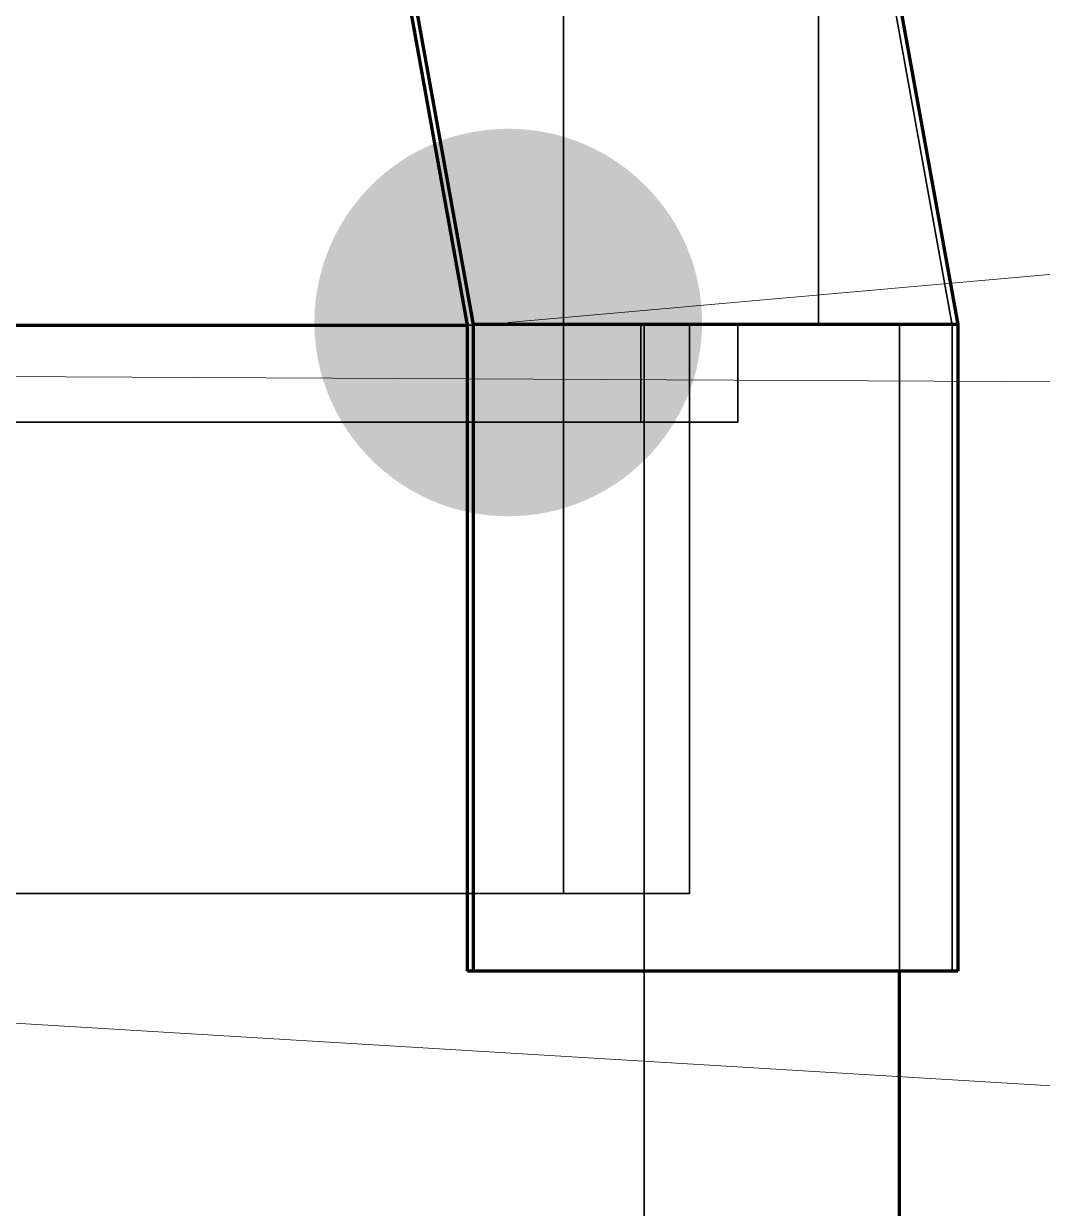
# Model space of a CAD drawing. Header units: millimetres. Extents: x 0 to 2382, y 0 to 420.
# Drawn here: x 164.689 to 167.842, y 302.152 to 305.82 of the extents above; entities that cross this region are included whole.
import ezdxf

# ---------------------------------------------------------------- set-up
doc = ezdxf.new("R2010")
doc.units = ezdxf.units.MM
doc.linetypes.add('IRAM-E-TRAZOS', pattern=[5, 4, -1])
for name, color, linetype, lineweight in [('01-VISIBLE', 7, 'CONTINUOUS', 70), ('02-OCULTA', 4, 'IRAM-E-TRAZOS', 35), ('08-FINA', 5, 'CONTINUOUS', 18)]:
    doc.layers.add(name, color=color, linetype=linetype, lineweight=lineweight)

msp = doc.modelspace()

# ---------------------------------------------------------------- hatches: boundary and pattern name
at = {"layer": '08-FINA'}
h = msp.add_hatch(color=7, dxfattribs=at)
h.dxf.hatch_style = 1
edge = h.paths.add_edge_path()
edge.add_arc((166.189, 304.8952), 0.6, 0, 360)

# ---------------------------------------------------------------- linework, layer by layer
at = {"layer": '01-VISIBLE'}
for p, q in [((166.0631, 304.8869), (165.8466, 306.0869)), ((165.8621, 306.0991), (166.0804, 304.889)), ((167.3621, 306.0991), (167.5804, 304.889)), ((166.0631, 302.8869), (166.0631, 304.8869)), ((166.0804, 304.889), (166.0804, 302.8869)), ((167.5804, 304.889), (166.0804, 304.889)), ((167.5804, 304.889), (167.5804, 302.8869)), ((166.0804, 302.8869), (166.0631, 302.8869)), ((167.5804, 302.8869), (166.0804, 302.8869)), ((167.4, 301.4429), (167.4, 302.8869))]:
    msp.add_line(p, q, dxfattribs=at)
msp.add_lwpolyline([(164.6606, 304.8869), (164.7107, 304.8869), (164.7608, 304.8869), (164.8109, 304.8869), (164.861, 304.8869), (164.9111, 304.8869), (164.9612, 304.8869), (165.0113, 304.8869), (165.0614, 304.8869), (165.1114, 304.8869), (165.1615, 304.8869), (165.2116, 304.8869), (165.2617, 304.8869), (165.3118, 304.8869), (165.3619, 304.8869), (165.412, 304.8869), (165.4621, 304.8869), (165.5121, 304.8869), (165.5622, 304.8869), (165.6123, 304.8869), (165.6624, 304.8869), (165.7125, 304.8869), (165.7626, 304.8869), (165.8127, 304.8869), (165.8628, 304.8869), (165.9128, 304.8869), (165.9629, 304.8869), (166.013, 304.8869), (166.0631, 304.8869)], dxfattribs=at)
at = {"layer": '02-OCULTA'}
for p, q in [((166.36, 304.8869), (166.36, 306.0869)), ((167.15, 304.8869), (167.15, 306.0869)), ((167.5631, 304.8869), (167.3466, 306.0869)), ((166.0631, 304.8869), (167.5631, 304.8869)), ((166.36, 303.1269), (166.36, 304.8869)), ((166.6, 304.5869), (166.6, 304.8869)), ((166.61, 304.8869), (166.61, 300.7644)), ((166.75, 303.1269), (166.75, 304.8869)), ((166.9, 304.5869), (166.9, 304.8869)), ((167.4, 302.8869), (167.4, 304.8869)), ((167.5631, 302.8869), (167.5631, 304.8869)), ((167.5631, 302.8869), (166.0631, 302.8869)), ((167.5804, 302.8869), (167.5631, 302.8869))]:
    msp.add_line(p, q, dxfattribs=at)
for points in [[(167.4, 304.8869), (167.35, 304.8869), (167.3, 304.8869), (167.25, 304.8869), (167.2, 304.8869), (167.15, 304.8869), (167.1, 304.8869), (167.05, 304.8869), (167, 304.8869), (166.95, 304.8869), (166.9, 304.8869), (166.85, 304.8869), (166.8, 304.8869), (166.75, 304.8869), (166.7, 304.8869), (166.65, 304.8869), (166.6, 304.8869), (166.55, 304.8869), (166.5, 304.8869), (166.45, 304.8869), (166.4, 304.8869), (166.35, 304.8869), (166.3, 304.8869), (166.25, 304.8869), (166.2, 304.8869), (166.15, 304.8869), (166.1, 304.8869), (166.05, 304.8869), (166, 304.8869), (165.95, 304.8869), (165.9, 304.8869), (165.85, 304.8869), (165.8, 304.8869), (165.75, 304.8869), (165.7, 304.8869), (165.65, 304.8869), (165.6, 304.8869), (165.55, 304.8869), (165.5, 304.8869), (165.45, 304.8869), (165.4, 304.8869), (165.35, 304.8869), (165.3, 304.8869), (165.25, 304.8869), (165.2, 304.8869), (165.15, 304.8869), (165.1, 304.8869), (165.05, 304.8869), (165, 304.8869), (164.95, 304.8869), (164.9, 304.8869), (164.85, 304.8869), (164.8, 304.8869), (164.75, 304.8869), (164.7, 304.8869), (164.65, 304.8869)], [(166.75, 304.8869), (166.7, 304.8869), (166.65, 304.8869), (166.6, 304.8869), (166.55, 304.8869), (166.5, 304.8869), (166.45, 304.8869), (166.4, 304.8869), (166.35, 304.8869), (166.3, 304.8869), (166.25, 304.8869), (166.2, 304.8869), (166.15, 304.8869), (166.1, 304.8869), (166.05, 304.8869), (166, 304.8869), (165.95, 304.8869), (165.9, 304.8869), (165.85, 304.8869), (165.8, 304.8869), (165.75, 304.8869), (165.7, 304.8869), (165.65, 304.8869), (165.6, 304.8869), (165.55, 304.8869), (165.5, 304.8869), (165.45, 304.8869), (165.4, 304.8869), (165.35, 304.8869), (165.3, 304.8869), (165.25, 304.8869), (165.2, 304.8869), (165.15, 304.8869), (165.1, 304.8869), (165.05, 304.8869), (165, 304.8869), (164.95, 304.8869), (164.9, 304.8869), (164.85, 304.8869), (164.8, 304.8869), (164.75, 304.8869), (164.7, 304.8869), (164.65, 304.8869)], [(164.65, 304.8869), (164.7, 304.8869), (164.75, 304.8869), (164.8, 304.8869), (164.85, 304.8869), (164.9, 304.8869), (164.95, 304.8869), (165, 304.8869), (165.05, 304.8869), (165.1, 304.8869), (165.15, 304.8869), (165.2, 304.8869), (165.25, 304.8869), (165.3, 304.8869), (165.35, 304.8869), (165.4, 304.8869), (165.45, 304.8869), (165.5, 304.8869), (165.55, 304.8869), (165.6, 304.8869), (165.65, 304.8869), (165.7, 304.8869), (165.75, 304.8869), (165.8, 304.8869), (165.85, 304.8869), (165.9, 304.8869), (165.95, 304.8869), (166, 304.8869), (166.05, 304.8869), (166.1, 304.8869), (166.15, 304.8869), (166.2, 304.8869), (166.25, 304.8869), (166.3, 304.8869), (166.35, 304.8869), (166.4, 304.8869), (166.45, 304.8869), (166.5, 304.8869), (166.55, 304.8869), (166.6, 304.8869), (166.65, 304.8869), (166.7, 304.8869), (166.75, 304.8869)], [(167.15, 304.8869), (167.1, 304.8869), (167.05, 304.8869), (167, 304.8869), (166.95, 304.8869), (166.9, 304.8869), (166.85, 304.8869), (166.8, 304.8869), (166.75, 304.8869), (166.7, 304.8869), (166.65, 304.8869), (166.6, 304.8869), (166.55, 304.8869), (166.5, 304.8869), (166.45, 304.8869), (166.4, 304.8869), (166.35, 304.8869), (166.3, 304.8869), (166.25, 304.8869), (166.2, 304.8869), (166.15, 304.8869), (166.1, 304.8869), (166.05, 304.8869), (166, 304.8869), (165.95, 304.8869), (165.9, 304.8869), (165.85, 304.8869), (165.8, 304.8869), (165.75, 304.8869), (165.7, 304.8869), (165.65, 304.8869), (165.6, 304.8869), (165.55, 304.8869), (165.5, 304.8869), (165.45, 304.8869), (165.4, 304.8869), (165.35, 304.8869), (165.3, 304.8869), (165.25, 304.8869), (165.2, 304.8869), (165.15, 304.8869), (165.1, 304.8869), (165.05, 304.8869), (165, 304.8869), (164.95, 304.8869), (164.9, 304.8869), (164.85, 304.8869), (164.8, 304.8869), (164.75, 304.8869), (164.7, 304.8869), (164.65, 304.8869)], [(164.65, 304.8869), (164.7, 304.8869), (164.75, 304.8869), (164.8, 304.8869), (164.85, 304.8869), (164.9, 304.8869), (164.95, 304.8869), (165, 304.8869), (165.05, 304.8869), (165.1, 304.8869), (165.15, 304.8869), (165.2, 304.8869), (165.25, 304.8869), (165.3, 304.8869), (165.35, 304.8869), (165.4, 304.8869), (165.45, 304.8869), (165.5, 304.8869), (165.55, 304.8869), (165.6, 304.8869), (165.65, 304.8869), (165.7, 304.8869), (165.75, 304.8869), (165.8, 304.8869), (165.85, 304.8869), (165.9, 304.8869), (165.95, 304.8869), (166, 304.8869), (166.05, 304.8869), (166.1, 304.8869), (166.15, 304.8869), (166.2, 304.8869), (166.25, 304.8869), (166.3, 304.8869), (166.35, 304.8869), (166.4, 304.8869), (166.45, 304.8869), (166.5, 304.8869), (166.55, 304.8869), (166.6, 304.8869), (166.65, 304.8869), (166.7, 304.8869), (166.75, 304.8869), (166.8, 304.8869), (166.85, 304.8869), (166.9, 304.8869), (166.95, 304.8869), (167, 304.8869), (167.05, 304.8869), (167.1, 304.8869), (167.15, 304.8869)], [(166.9, 304.8869), (166.85, 304.8869), (166.8, 304.8869), (166.75, 304.8869), (166.7, 304.8869), (166.65, 304.8869), (166.6, 304.8869), (166.55, 304.8869), (166.5, 304.8869), (166.45, 304.8869), (166.4, 304.8869), (166.35, 304.8869), (166.3, 304.8869), (166.25, 304.8869), (166.2, 304.8869), (166.15, 304.8869), (166.1, 304.8869), (166.05, 304.8869), (166, 304.8869), (165.95, 304.8869), (165.9, 304.8869), (165.85, 304.8869), (165.8, 304.8869), (165.75, 304.8869), (165.7, 304.8869), (165.65, 304.8869), (165.6, 304.8869), (165.55, 304.8869), (165.5, 304.8869), (165.45, 304.8869), (165.4, 304.8869), (165.35, 304.8869), (165.3, 304.8869), (165.25, 304.8869), (165.2, 304.8869), (165.15, 304.8869), (165.1, 304.8869), (165.05, 304.8869), (165, 304.8869), (164.95, 304.8869), (164.9, 304.8869), (164.85, 304.8869), (164.8, 304.8869), (164.75, 304.8869), (164.7, 304.8869), (164.65, 304.8869)], [(164.65, 304.8869), (164.7, 304.8869), (164.75, 304.8869), (164.8, 304.8869), (164.85, 304.8869), (164.9, 304.8869), (164.95, 304.8869), (165, 304.8869), (165.05, 304.8869), (165.1, 304.8869), (165.15, 304.8869), (165.2, 304.8869), (165.25, 304.8869), (165.3, 304.8869), (165.35, 304.8869), (165.4, 304.8869), (165.45, 304.8869), (165.5, 304.8869), (165.55, 304.8869), (165.6, 304.8869), (165.65, 304.8869), (165.7, 304.8869), (165.75, 304.8869), (165.8, 304.8869), (165.85, 304.8869), (165.9, 304.8869), (165.95, 304.8869), (166, 304.8869), (166.05, 304.8869), (166.1, 304.8869), (166.15, 304.8869), (166.2, 304.8869), (166.25, 304.8869), (166.3, 304.8869), (166.35, 304.8869), (166.4, 304.8869), (166.45, 304.8869), (166.5, 304.8869), (166.55, 304.8869), (166.6, 304.8869), (166.65, 304.8869), (166.7, 304.8869), (166.75, 304.8869), (166.8, 304.8869), (166.85, 304.8869), (166.9, 304.8869)], [(166.6, 304.8869), (166.55, 304.8869), (166.5, 304.8869), (166.45, 304.8869), (166.4, 304.8869), (166.35, 304.8869), (166.3, 304.8869), (166.25, 304.8869), (166.2, 304.8869), (166.15, 304.8869), (166.1, 304.8869), (166.05, 304.8869), (166, 304.8869), (165.95, 304.8869), (165.9, 304.8869), (165.85, 304.8869), (165.8, 304.8869), (165.75, 304.8869), (165.7, 304.8869), (165.65, 304.8869), (165.6, 304.8869), (165.55, 304.8869), (165.5, 304.8869), (165.45, 304.8869), (165.4, 304.8869), (165.35, 304.8869), (165.3, 304.8869), (165.25, 304.8869), (165.2, 304.8869), (165.15, 304.8869), (165.1, 304.8869), (165.05, 304.8869), (165, 304.8869), (164.95, 304.8869), (164.9, 304.8869), (164.85, 304.8869), (164.8, 304.8869), (164.75, 304.8869), (164.7, 304.8869), (164.65, 304.8869)], [(164.65, 304.8869), (164.7, 304.8869), (164.75, 304.8869), (164.8, 304.8869), (164.85, 304.8869), (164.9, 304.8869), (164.95, 304.8869), (165, 304.8869), (165.05, 304.8869), (165.1, 304.8869), (165.15, 304.8869), (165.2, 304.8869), (165.25, 304.8869), (165.3, 304.8869), (165.35, 304.8869), (165.4, 304.8869), (165.45, 304.8869), (165.5, 304.8869), (165.55, 304.8869), (165.6, 304.8869), (165.65, 304.8869), (165.7, 304.8869), (165.75, 304.8869), (165.8, 304.8869), (165.85, 304.8869), (165.9, 304.8869), (165.95, 304.8869), (166, 304.8869), (166.05, 304.8869), (166.1, 304.8869), (166.15, 304.8869), (166.2, 304.8869), (166.25, 304.8869), (166.3, 304.8869), (166.35, 304.8869), (166.4, 304.8869), (166.45, 304.8869), (166.5, 304.8869), (166.55, 304.8869), (166.6, 304.8869)], [(166.61, 304.8869), (166.5599, 304.8869), (166.5097, 304.8869), (166.4596, 304.8869), (166.4094, 304.8869), (166.3593, 304.8869), (166.3092, 304.8869), (166.259, 304.8869), (166.2089, 304.8869), (166.1588, 304.8869), (166.1086, 304.8869), (166.0585, 304.8869), (166.0083, 304.8869), (165.9582, 304.8869), (165.9081, 304.8869), (165.8579, 304.8869), (165.8078, 304.8869), (165.7576, 304.8869), (165.7075, 304.8869), (165.6574, 304.8869), (165.6072, 304.8869), (165.5571, 304.8869), (165.5069, 304.8869), (165.4568, 304.8869), (165.4067, 304.8869), (165.3565, 304.8869), (165.3064, 304.8869), (165.2563, 304.8869), (165.2061, 304.8869), (165.156, 304.8869), (165.1058, 304.8869), (165.0557, 304.8869), (165.0056, 304.8869), (164.9554, 304.8869), (164.9053, 304.8869), (164.8551, 304.8869), (164.805, 304.8869), (164.7549, 304.8869), (164.7047, 304.8869), (164.6546, 304.8869)], [(164.6546, 304.8869), (164.7047, 304.8869), (164.7549, 304.8869), (164.805, 304.8869), (164.8551, 304.8869), (164.9053, 304.8869), (164.9554, 304.8869), (165.0056, 304.8869), (165.0557, 304.8869), (165.1058, 304.8869), (165.156, 304.8869), (165.2061, 304.8869), (165.2563, 304.8869), (165.3064, 304.8869), (165.3565, 304.8869), (165.4067, 304.8869), (165.4568, 304.8869), (165.5069, 304.8869), (165.5571, 304.8869), (165.6072, 304.8869), (165.6574, 304.8869), (165.7075, 304.8869), (165.7576, 304.8869), (165.8078, 304.8869), (165.8579, 304.8869), (165.9081, 304.8869), (165.9582, 304.8869), (166.0083, 304.8869), (166.0585, 304.8869), (166.1086, 304.8869), (166.1588, 304.8869), (166.2089, 304.8869), (166.259, 304.8869), (166.3092, 304.8869), (166.3593, 304.8869), (166.4094, 304.8869), (166.4596, 304.8869), (166.5097, 304.8869), (166.5599, 304.8869), (166.61, 304.8869)], [(166.36, 304.8869), (166.3099, 304.8869), (166.2597, 304.8869), (166.2096, 304.8869), (166.1594, 304.8869), (166.1093, 304.8869), (166.0591, 304.8869), (166.009, 304.8869), (165.9588, 304.8869), (165.9087, 304.8869), (165.8585, 304.8869), (165.8084, 304.8869), (165.7582, 304.8869), (165.7081, 304.8869), (165.6579, 304.8869), (165.6078, 304.8869), (165.5576, 304.8869), (165.5075, 304.8869), (165.4573, 304.8869), (165.4072, 304.8869), (165.357, 304.8869), (165.3069, 304.8869), (165.2567, 304.8869), (165.2066, 304.8869), (165.1564, 304.8869), (165.1063, 304.8869), (165.0561, 304.8869), (165.006, 304.8869), (164.9558, 304.8869), (164.9057, 304.8869), (164.8555, 304.8869), (164.8054, 304.8869), (164.7552, 304.8869), (164.7051, 304.8869), (164.6549, 304.8869)], [(164.6549, 304.8869), (164.7051, 304.8869), (164.7552, 304.8869), (164.8054, 304.8869), (164.8555, 304.8869), (164.9057, 304.8869), (164.9558, 304.8869), (165.006, 304.8869), (165.0561, 304.8869), (165.1063, 304.8869), (165.1564, 304.8869), (165.2066, 304.8869), (165.2567, 304.8869), (165.3069, 304.8869), (165.357, 304.8869), (165.4072, 304.8869), (165.4573, 304.8869), (165.5075, 304.8869), (165.5576, 304.8869), (165.6078, 304.8869), (165.6579, 304.8869), (165.7081, 304.8869), (165.7582, 304.8869), (165.8084, 304.8869), (165.8585, 304.8869), (165.9087, 304.8869), (165.9588, 304.8869), (166.009, 304.8869), (166.0591, 304.8869), (166.1093, 304.8869), (166.1594, 304.8869), (166.2096, 304.8869), (166.2597, 304.8869), (166.3099, 304.8869), (166.36, 304.8869)], [(166.36, 304.8869), (166.3099, 304.8869), (166.2597, 304.8869), (166.2096, 304.8869), (166.1594, 304.8869), (166.1093, 304.8869), (166.0591, 304.8869), (166.009, 304.8869), (165.9588, 304.8869), (165.9087, 304.8869), (165.8585, 304.8869), (165.8084, 304.8869), (165.7582, 304.8869), (165.7081, 304.8869), (165.6579, 304.8869), (165.6078, 304.8869), (165.5576, 304.8869), (165.5075, 304.8869), (165.4573, 304.8869), (165.4072, 304.8869), (165.357, 304.8869), (165.3069, 304.8869), (165.2567, 304.8869), (165.2066, 304.8869), (165.1564, 304.8869), (165.1063, 304.8869), (165.0561, 304.8869), (165.006, 304.8869), (164.9558, 304.8869), (164.9057, 304.8869), (164.8555, 304.8869), (164.8054, 304.8869), (164.7552, 304.8869), (164.7051, 304.8869), (164.6549, 304.8869)], [(164.6549, 304.8869), (164.7051, 304.8869), (164.7552, 304.8869), (164.8054, 304.8869), (164.8555, 304.8869), (164.9057, 304.8869), (164.9558, 304.8869), (165.006, 304.8869), (165.0561, 304.8869), (165.1063, 304.8869), (165.1564, 304.8869), (165.2066, 304.8869), (165.2567, 304.8869), (165.3069, 304.8869), (165.357, 304.8869), (165.4072, 304.8869), (165.4573, 304.8869), (165.5075, 304.8869), (165.5576, 304.8869), (165.6078, 304.8869), (165.6579, 304.8869), (165.7081, 304.8869), (165.7582, 304.8869), (165.8084, 304.8869), (165.8585, 304.8869), (165.9087, 304.8869), (165.9588, 304.8869), (166.009, 304.8869), (166.0591, 304.8869), (166.1093, 304.8869), (166.1594, 304.8869), (166.2096, 304.8869), (166.2597, 304.8869), (166.3099, 304.8869), (166.36, 304.8869)], [(166.0631, 304.8869), (166.1145, 304.8869), (166.1659, 304.8869), (166.2174, 304.8869), (166.2688, 304.8869), (166.3202, 304.8869), (166.3716, 304.8869), (166.423, 304.8869), (166.4745, 304.8869), (166.5259, 304.8869), (166.5773, 304.8869), (166.6287, 304.8869), (166.6801, 304.8869), (166.7316, 304.8869), (166.783, 304.8869), (166.8344, 304.8869), (166.8858, 304.8869), (166.9372, 304.8869), (166.9886, 304.8869), (167.0401, 304.8869), (167.0915, 304.8869), (167.1429, 304.8869), (167.1943, 304.8869), (167.2457, 304.8869), (167.2972, 304.8869), (167.3486, 304.8869), (167.4, 304.8869)], [(166.9, 304.5869), (166.85, 304.5869), (166.8, 304.5869), (166.75, 304.5869), (166.7, 304.5869), (166.65, 304.5869), (166.6, 304.5869), (166.55, 304.5869), (166.5, 304.5869), (166.45, 304.5869), (166.4, 304.5869), (166.35, 304.5869), (166.3, 304.5869), (166.25, 304.5869), (166.2, 304.5869), (166.15, 304.5869), (166.1, 304.5869), (166.05, 304.5869), (166, 304.5869), (165.95, 304.5869), (165.9, 304.5869), (165.85, 304.5869), (165.8, 304.5869), (165.75, 304.5869), (165.7, 304.5869), (165.65, 304.5869), (165.6, 304.5869), (165.55, 304.5869), (165.5, 304.5869), (165.45, 304.5869), (165.4, 304.5869), (165.35, 304.5869), (165.3, 304.5869), (165.25, 304.5869), (165.2, 304.5869), (165.15, 304.5869), (165.1, 304.5869), (165.05, 304.5869), (165, 304.5869), (164.95, 304.5869), (164.9, 304.5869), (164.85, 304.5869), (164.8, 304.5869), (164.75, 304.5869), (164.7, 304.5869), (164.65, 304.5869)], [(164.65, 304.5869), (164.7, 304.5869), (164.75, 304.5869), (164.8, 304.5869), (164.85, 304.5869), (164.9, 304.5869), (164.95, 304.5869), (165, 304.5869), (165.05, 304.5869), (165.1, 304.5869), (165.15, 304.5869), (165.2, 304.5869), (165.25, 304.5869), (165.3, 304.5869), (165.35, 304.5869), (165.4, 304.5869), (165.45, 304.5869), (165.5, 304.5869), (165.55, 304.5869), (165.6, 304.5869), (165.65, 304.5869), (165.7, 304.5869), (165.75, 304.5869), (165.8, 304.5869), (165.85, 304.5869), (165.9, 304.5869), (165.95, 304.5869), (166, 304.5869), (166.05, 304.5869), (166.1, 304.5869), (166.15, 304.5869), (166.2, 304.5869), (166.25, 304.5869), (166.3, 304.5869), (166.35, 304.5869), (166.4, 304.5869), (166.45, 304.5869), (166.5, 304.5869), (166.55, 304.5869), (166.6, 304.5869), (166.65, 304.5869), (166.7, 304.5869), (166.75, 304.5869), (166.8, 304.5869), (166.85, 304.5869), (166.9, 304.5869)], [(166.6, 304.5869), (166.55, 304.5869), (166.5, 304.5869), (166.45, 304.5869), (166.4, 304.5869), (166.35, 304.5869), (166.3, 304.5869), (166.25, 304.5869), (166.2, 304.5869), (166.15, 304.5869), (166.1, 304.5869), (166.05, 304.5869), (166, 304.5869), (165.95, 304.5869), (165.9, 304.5869), (165.85, 304.5869), (165.8, 304.5869), (165.75, 304.5869), (165.7, 304.5869), (165.65, 304.5869), (165.6, 304.5869), (165.55, 304.5869), (165.5, 304.5869), (165.45, 304.5869), (165.4, 304.5869), (165.35, 304.5869), (165.3, 304.5869), (165.25, 304.5869), (165.2, 304.5869), (165.15, 304.5869), (165.1, 304.5869), (165.05, 304.5869), (165, 304.5869), (164.95, 304.5869), (164.9, 304.5869), (164.85, 304.5869), (164.8, 304.5869), (164.75, 304.5869), (164.7, 304.5869), (164.65, 304.5869)], [(164.65, 304.5869), (164.7, 304.5869), (164.75, 304.5869), (164.8, 304.5869), (164.85, 304.5869), (164.9, 304.5869), (164.95, 304.5869), (165, 304.5869), (165.05, 304.5869), (165.1, 304.5869), (165.15, 304.5869), (165.2, 304.5869), (165.25, 304.5869), (165.3, 304.5869), (165.35, 304.5869), (165.4, 304.5869), (165.45, 304.5869), (165.5, 304.5869), (165.55, 304.5869), (165.6, 304.5869), (165.65, 304.5869), (165.7, 304.5869), (165.75, 304.5869), (165.8, 304.5869), (165.85, 304.5869), (165.9, 304.5869), (165.95, 304.5869), (166, 304.5869), (166.05, 304.5869), (166.1, 304.5869), (166.15, 304.5869), (166.2, 304.5869), (166.25, 304.5869), (166.3, 304.5869), (166.35, 304.5869), (166.4, 304.5869), (166.45, 304.5869), (166.5, 304.5869), (166.55, 304.5869), (166.6, 304.5869)], [(166.75, 303.1269), (166.7, 303.1269), (166.65, 303.1269), (166.6, 303.1269), (166.55, 303.1269), (166.5, 303.1269), (166.45, 303.1269), (166.4, 303.1269), (166.35, 303.1269), (166.3, 303.1269), (166.25, 303.1269), (166.2, 303.1269), (166.15, 303.1269), (166.1, 303.1269), (166.05, 303.1269), (166, 303.1269), (165.95, 303.1269), (165.9, 303.1269), (165.85, 303.1269), (165.8, 303.1269), (165.75, 303.1269), (165.7, 303.1269), (165.65, 303.1269), (165.6, 303.1269), (165.55, 303.1269), (165.5, 303.1269), (165.45, 303.1269), (165.4, 303.1269), (165.35, 303.1269), (165.3, 303.1269), (165.25, 303.1269), (165.2, 303.1269), (165.15, 303.1269), (165.1, 303.1269), (165.05, 303.1269), (165, 303.1269), (164.95, 303.1269), (164.9, 303.1269), (164.85, 303.1269), (164.8, 303.1269), (164.75, 303.1269), (164.7, 303.1269), (164.65, 303.1269)], [(164.65, 303.1269), (164.7, 303.1269), (164.75, 303.1269), (164.8, 303.1269), (164.85, 303.1269), (164.9, 303.1269), (164.95, 303.1269), (165, 303.1269), (165.05, 303.1269), (165.1, 303.1269), (165.15, 303.1269), (165.2, 303.1269), (165.25, 303.1269), (165.3, 303.1269), (165.35, 303.1269), (165.4, 303.1269), (165.45, 303.1269), (165.5, 303.1269), (165.55, 303.1269), (165.6, 303.1269), (165.65, 303.1269), (165.7, 303.1269), (165.75, 303.1269), (165.8, 303.1269), (165.85, 303.1269), (165.9, 303.1269), (165.95, 303.1269), (166, 303.1269), (166.05, 303.1269), (166.1, 303.1269), (166.15, 303.1269), (166.2, 303.1269), (166.25, 303.1269), (166.3, 303.1269), (166.35, 303.1269), (166.4, 303.1269), (166.45, 303.1269), (166.5, 303.1269), (166.55, 303.1269), (166.6, 303.1269), (166.65, 303.1269), (166.7, 303.1269), (166.75, 303.1269)], [(166.36, 303.1269), (166.3099, 303.1269), (166.2597, 303.1269), (166.2096, 303.1269), (166.1594, 303.1269), (166.1093, 303.1269), (166.0591, 303.1269), (166.009, 303.1269), (165.9588, 303.1269), (165.9087, 303.1269), (165.8585, 303.1269), (165.8084, 303.1269), (165.7582, 303.1269), (165.7081, 303.1269), (165.6579, 303.1269), (165.6078, 303.1269), (165.5576, 303.1269), (165.5075, 303.1269), (165.4573, 303.1269), (165.4072, 303.1269), (165.357, 303.1269), (165.3069, 303.1269), (165.2567, 303.1269), (165.2066, 303.1269), (165.1564, 303.1269), (165.1063, 303.1269), (165.0561, 303.1269), (165.006, 303.1269), (164.9558, 303.1269), (164.9057, 303.1269), (164.8555, 303.1269), (164.8054, 303.1269), (164.7552, 303.1269), (164.7051, 303.1269), (164.6549, 303.1269)], [(164.6549, 303.1269), (164.7051, 303.1269), (164.7552, 303.1269), (164.8054, 303.1269), (164.8555, 303.1269), (164.9057, 303.1269), (164.9558, 303.1269), (165.006, 303.1269), (165.0561, 303.1269), (165.1063, 303.1269), (165.1564, 303.1269), (165.2066, 303.1269), (165.2567, 303.1269), (165.3069, 303.1269), (165.357, 303.1269), (165.4072, 303.1269), (165.4573, 303.1269), (165.5075, 303.1269), (165.5576, 303.1269), (165.6078, 303.1269), (165.6579, 303.1269), (165.7081, 303.1269), (165.7582, 303.1269), (165.8084, 303.1269), (165.8585, 303.1269), (165.9087, 303.1269), (165.9588, 303.1269), (166.009, 303.1269), (166.0591, 303.1269), (166.1093, 303.1269), (166.1594, 303.1269), (166.2096, 303.1269), (166.2597, 303.1269), (166.3099, 303.1269), (166.36, 303.1269)]]:
    msp.add_lwpolyline(points, dxfattribs=at)
at = {"layer": '08-FINA'}
for p, q in [((214.0157, 309.1459), (166.189, 304.8952)), ((204.0001, 304.5211), (163, 304.7369)), ((214.0073, 299.7414), (163, 302.8256))]:
    msp.add_line(p, q, dxfattribs=at)

doc.saveas('drawing.dxf')
